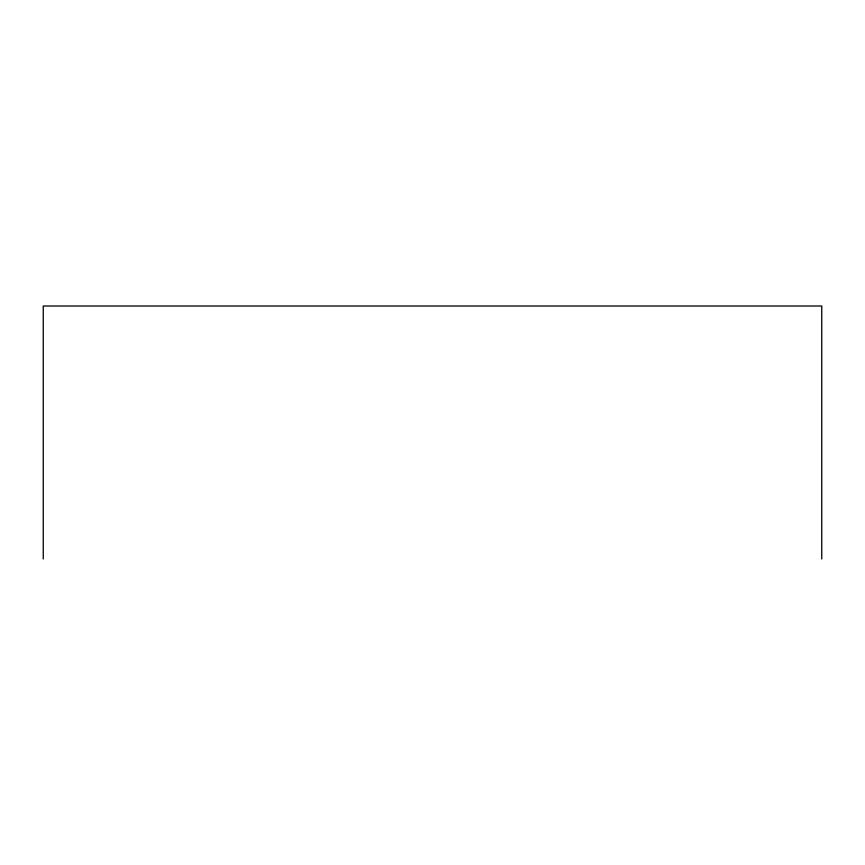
<?xml version="1.0" encoding="UTF-8"?>
<svg xmlns="http://www.w3.org/2000/svg" width="865" height="865" viewBox="0 0 865 865"><rect width="100%" height="100%" fill="white"/><g stroke="black" fill="none" stroke-linecap="round" stroke-linejoin="round"><path stroke-width="1.3" d="M821.75 558.985L821.75 306.015L43.25 306.015L43.25 558.985"/></g></svg>
